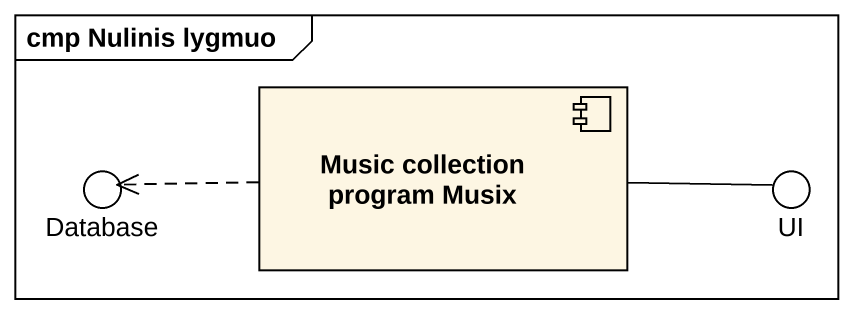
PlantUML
@startuml
mainframe cmp Nulinis lygmuo
component "Music collection program Musix" as Music_collection_program
() "Database" as Database_
() UI
Music_collection_program .left.> Database_
Music_collection_program -right- UI
@enduml
